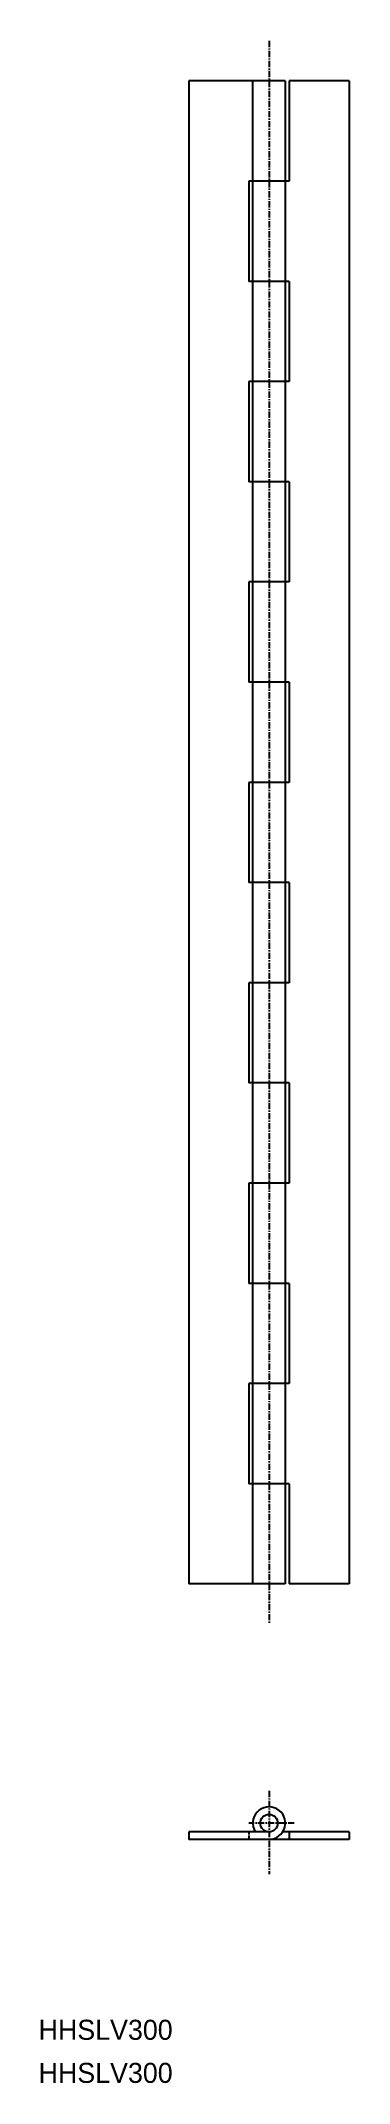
# Model space of a CAD drawing. Extents: x -16019 to -15957, y -126 to 282.
import ezdxf

# ---------------------------------------------------------------- set-up
doc = ezdxf.new("R2010")
doc.units = 0
doc.linetypes.add('CENTER', pattern=[2, 1.25, -0.25, 0.25, -0.25])
doc.linetypes.add('DASHED', pattern=[0.75, 0.5, -0.25])
doc.layers.get('0').update_dxf_attribs({"linetype": 'CONTINUOUS'})
doc.layers.add('CENTER', color=1, linetype='CENTER')

msp = doc.modelspace()

# ---------------------------------------------------------------- linework, layer by layer
at = {"color": 7, "linetype": 'CONTINUOUS'}
for points in [[(-15989.02, 273.94), (-15989.02, 77.71)], [(-15969.77, 273.94), (-15989.02, 273.94)], [(-15969.77, 273.94), (-15977.07, 273.94)], [(-15976.27, -26.06), (-15976.27, 273.94)], [(-15969.77, 273.94), (-15969.77, -26.06)], [(-15957.02, 273.94), (-15968.97, 273.94)], [(-15968.97, 273.94), (-15968.97, 253.94)], [(-15957.02, 273.94), (-15957.02, 77.71)], [(-15977.07, 253.94), (-15977.07, 233.94)], [(-15968.97, 253.94), (-15977.07, 253.94)], [(-15968.97, 253.94), (-15977.07, 253.94)], [(-15968.97, 233.94), (-15977.07, 233.94)], [(-15968.97, 233.94), (-15968.97, 213.94)], [(-15977.07, 213.94), (-15977.07, 193.94)], [(-15968.97, 213.94), (-15977.07, 213.94)], [(-15968.97, 213.94), (-15977.07, 213.94)], [(-15968.97, 193.94), (-15977.07, 193.94)], [(-15968.97, 193.94), (-15968.97, 173.94)], [(-15977.07, 173.94), (-15977.07, 153.94)], [(-15968.97, 173.94), (-15977.07, 173.94)], [(-15968.97, 173.94), (-15977.07, 173.94)], [(-15968.97, 153.94), (-15977.07, 153.94)], [(-15968.97, 153.94), (-15968.97, 133.94)], [(-15977.07, 133.94), (-15977.07, 113.94)], [(-15968.97, 133.94), (-15977.07, 133.94)], [(-15968.97, 133.94), (-15977.07, 133.94)], [(-15968.97, 113.94), (-15977.07, 113.94)], [(-15968.97, 113.94), (-15968.97, 93.94)], [(-15968.97, 93.94), (-15977.07, 93.94)], [(-15968.97, 93.94), (-15977.07, 93.94)], [(-15977.07, 93.94), (-15977.07, 73.94)], [(-15989.02, 77.71), (-15989.02, -26.06)], [(-15957.02, 77.71), (-15957.02, -26.06)], [(-15968.97, 73.94), (-15977.07, 73.94)], [(-15968.97, 73.94), (-15968.97, 53.94)], [(-15968.97, 53.94), (-15977.07, 53.94)], [(-15977.07, 53.94), (-15977.07, 33.94)], [(-15968.97, 53.94), (-15977.07, 53.94)], [(-15968.97, 33.94), (-15977.07, 33.94)], [(-15968.97, 33.94), (-15968.97, 13.94)], [(-15968.97, 13.94), (-15977.07, 13.94)], [(-15977.07, 13.94), (-15977.07, -6.06)], [(-15968.97, -6.06), (-15977.07, -6.06)], [(-15968.97, -6.06), (-15968.97, -26.06)], [(-15969.77, -26.06), (-15989.02, -26.06)], [(-15957.02, -26.06), (-15968.97, -26.06)], [(-15989.02, -75.55), (-15989.02, -77.05)], [(-15973.02, -75.55), (-15989.02, -75.55)], [(-15957.02, -77.05), (-15989.02, -77.05)], [(-15957.02, -75.55), (-15970.28, -75.55)], [(-15968.97, -75.55), (-15968.97, -77.05)], [(-15957.02, -75.55), (-15957.02, -77.05)]]:
    msp.add_lwpolyline(points, dxfattribs=at)
at = {"color": 3, "linetype": 'DASHED'}
msp.add_lwpolyline([(-15977.07, -75.55), (-15977.07, -77.05)], dxfattribs=at)
at = {"color": 7, "linetype": 'CONTINUOUS'}
msp.add_circle((-15973.02, -73.8), 1.75, dxfattribs=at)
msp.add_arc((-15973.02, -73.8), 3.25, 270, 212.579, dxfattribs=at)
at = {"layer": 'CENTER', "color": 1, "linetype": 'CENTER'}
for points in [[(-15973.02, 281.94), (-15973.02, -34.06)], [(-15973.02, -67.36), (-15973.02, -84.01)], [(-15967.98, -73.8), (-15977.06, -73.8)]]:
    msp.add_lwpolyline(points, dxfattribs=at)

# ---------------------------------------------------------------- texts
at = {"color": 7, "linetype": 'CONTINUOUS'}
for p in [(-16019.02, -117.05), (-16019.02, -125.65)]:
    msp.add_text('HHSLV300', height=4, dxfattribs=at).set_placement(p)

doc.saveas('drawing.dxf')
